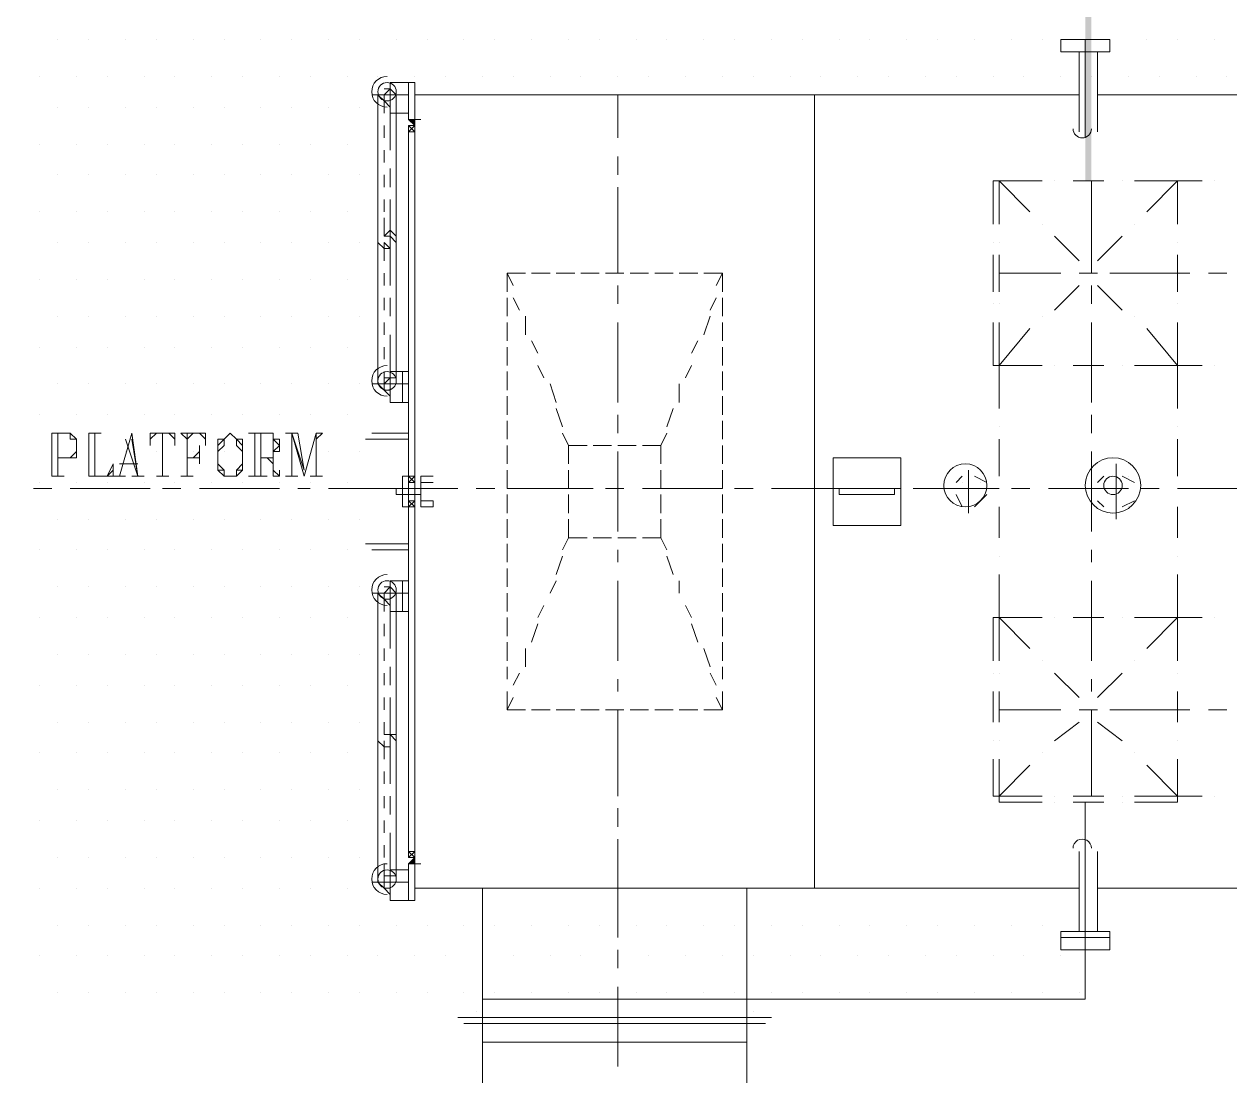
# Model space of a CAD drawing. Header units: metres. Extents: x -941 to 1333, y -28 to 1490.
# Drawn here: x 993.573 to 996.897, y 355.542 to 358.442 of the extents above; entities that cross this region are included whole.
import ezdxf

# ---------------------------------------------------------------- set-up
doc = ezdxf.new("R2010")
doc.units = ezdxf.units.M

msp = doc.modelspace()

# ---------------------------------------------------------------- linework, layer by layer
at = {"lineweight": 0}
for points in [[(993.66667, 358.39926), (993.66667, 358.39926)], [(993.75147, 358.39926), (993.75147, 358.39926)], [(993.85322, 358.39926), (993.85322, 358.39926)], [(993.93801, 358.39926), (993.93801, 358.39926)], [(994.03976, 358.39926), (994.03976, 358.39926)], [(994.12455, 358.39926), (994.12455, 358.39926)], [(994.2263, 358.39926), (994.2263, 358.39926)], [(994.31109, 358.39926), (994.31109, 358.39926)], [(994.41284, 358.39926), (994.41284, 358.39926)], [(994.49764, 358.39926), (994.49764, 358.39926)], [(994.59939, 358.39926), (994.59939, 358.39926)], [(994.68418, 358.39926), (994.68418, 358.39926)], [(994.78593, 358.39926), (994.78593, 358.39926)], [(994.87072, 358.39926), (994.87072, 358.39926)], [(994.97247, 358.39926), (994.97247, 358.39926)], [(995.07422, 358.39926), (995.07422, 358.39926)], [(995.15901, 358.39926), (995.15901, 358.39926)], [(995.26076, 358.39926), (995.26076, 358.39926)], [(995.34556, 358.39926), (995.34556, 358.39926)], [(995.44731, 358.39926), (995.44731, 358.39926)], [(995.5321, 358.39926), (995.5321, 358.39926)], [(995.63385, 358.39926), (995.63385, 358.39926)], [(995.71864, 358.39926), (995.71864, 358.39926)], [(995.82039, 358.39926), (995.82039, 358.39926)], [(995.90518, 358.39926), (995.90518, 358.39926)], [(996.00693, 358.39926), (996.00693, 358.39926)], [(996.09173, 358.39926), (996.09173, 358.39926)], [(996.19348, 358.39926), (996.19348, 358.39926)], [(996.29523, 358.39926), (996.29523, 358.39926)], [(996.38002, 358.39926), (996.38002, 358.39926)], [(996.43089, 358.39926), (996.56656, 358.39926)], [(996.48177, 358.39926), (996.48177, 358.39926)], [(996.49873, 358.12793), (996.49873, 358.39926)], [(996.56656, 358.39926), (996.56656, 358.39926)], [(996.66831, 358.39926), (996.66831, 358.39926)], [(996.7531, 358.39926), (996.7531, 358.39926)], [(996.85485, 358.39926), (996.85485, 358.39926)], [(996.48177, 358.14489), (996.48177, 358.36535)], [(996.53264, 358.14489), (996.53264, 358.36535)], [(993.6158, 358.29751), (993.6158, 358.29751)], [(993.71755, 358.29751), (993.71755, 358.29751)], [(993.80234, 358.29751), (993.80234, 358.29751)], [(993.90409, 358.29751), (993.90409, 358.29751)], [(993.98888, 358.29751), (993.98888, 358.29751)], [(994.09063, 358.29751), (994.09063, 358.29751)], [(994.17543, 358.29751), (994.17543, 358.29751)], [(994.27718, 358.29751), (994.27718, 358.29751)], [(994.36197, 358.29751), (994.36197, 358.29751)], [(994.46372, 358.29751), (994.46372, 358.29751)], [(994.54851, 358.29751), (994.54851, 358.29751)], [(994.58243, 358.09401), (994.58243, 358.28055)], [(994.58243, 358.28055), (994.6333, 358.28055)], [(994.65026, 358.1788), (994.6333, 358.1788), (994.6333, 358.28055), (994.65026, 358.28055), (994.65026, 358.16185), (994.65026, 358.24664), (995.75256, 358.24664), (995.75256, 356.059), (994.65026, 356.059), (994.65026, 358.24664)], [(994.65026, 358.29751), (994.65026, 358.29751)], [(994.73505, 358.29751), (994.73505, 358.29751)], [(994.8368, 358.29751), (994.8368, 358.29751)], [(994.9216, 358.29751), (994.9216, 358.29751)], [(995.02335, 358.29751), (995.02335, 358.29751)], [(995.10814, 358.29751), (995.10814, 358.29751)], [(995.20989, 358.29751), (995.20989, 358.29751)], [(995.29468, 358.29751), (995.29468, 358.29751)], [(995.39643, 358.29751), (995.39643, 358.29751)], [(995.49818, 358.29751), (995.49818, 358.29751)], [(995.58297, 358.29751), (995.58297, 358.29751)], [(995.68472, 358.29751), (995.68472, 358.29751)], [(995.76952, 358.29751), (995.76952, 358.29751)], [(995.87127, 358.29751), (995.87127, 358.29751)], [(995.95606, 358.29751), (995.95606, 358.29751)], [(996.05781, 358.29751), (996.05781, 358.29751)], [(996.1426, 358.29751), (996.1426, 358.29751)], [(996.24435, 358.29751), (996.24435, 358.29751)], [(996.32914, 358.29751), (996.32914, 358.29751)], [(996.43089, 358.29751), (996.43089, 358.29751)], [(996.51569, 358.29751), (996.51569, 358.29751)], [(996.61744, 358.29751), (996.61744, 358.29751)], [(996.70223, 358.29751), (996.70223, 358.29751)], [(996.80398, 358.29751), (996.80398, 358.29751)], [(996.88877, 358.29751), (996.88877, 358.29751)], [(994.53155, 358.24664), (994.6333, 358.24664)], [(994.54851, 357.44959), (994.54851, 358.24664)], [(994.54851, 358.24664), (994.56547, 358.22968), (994.58243, 358.21272), (994.58243, 358.22968)], [(994.54851, 358.24664), (994.54851, 358.24664)], [(994.59939, 358.24664), (994.58243, 358.24664), (994.58243, 358.2636), (994.56547, 358.24664), (994.58243, 358.2636), (994.58243, 358.24664), (994.59939, 358.24664), (994.58243, 358.2636), (994.56547, 358.2636)], [(994.56547, 358.24664), (994.56547, 358.24664)], [(994.56547, 358.24664), (994.56547, 358.24664)], [(994.59939, 357.44959), (994.59939, 358.24664)], [(995.20989, 358.12793), (995.20989, 358.24664)], [(996.48177, 358.24664), (995.75256, 358.24664), (995.75256, 356.059), (996.48177, 356.059)], [(996.53264, 358.24664), (999.41557, 358.24664), (999.41557, 356.059), (998.82203, 356.059)], [(993.66667, 358.21272), (993.66667, 358.21272)], [(993.75147, 358.21272), (993.75147, 358.21272)], [(993.85322, 358.21272), (993.85322, 358.21272)], [(993.93801, 358.21272), (993.93801, 358.21272)], [(994.03976, 358.21272), (994.03976, 358.21272)], [(994.12455, 358.21272), (994.12455, 358.21272)], [(994.2263, 358.21272), (994.2263, 358.21272)], [(994.31109, 358.21272), (994.31109, 358.21272)], [(994.41284, 358.21272), (994.41284, 358.21272)], [(994.49764, 358.21272), (994.49764, 358.21272)], [(994.56547, 358.19576), (994.56547, 358.22968)], [(994.59939, 358.19576), (994.59939, 358.22968)], [(994.58243, 358.19576), (994.6333, 358.19576)], [(994.6333, 358.1788), (994.65026, 358.16185)], [(994.66722, 358.1788), (994.65026, 358.1788)], [(994.56547, 358.12793), (994.56547, 358.16185)], [(994.59939, 358.12793), (994.59939, 358.16185)], [(994.65026, 357.19522), (994.6333, 357.17826), (994.6333, 358.16185), (994.65026, 358.14489)], [(994.6333, 357.17826), (994.6333, 358.16185)], [(994.65026, 358.16185), (994.6333, 358.14489)], [(993.6158, 358.11097), (993.6158, 358.11097)], [(993.71755, 358.11097), (993.71755, 358.11097)], [(993.80234, 358.11097), (993.80234, 358.11097)], [(993.90409, 358.11097), (993.90409, 358.11097)], [(993.98888, 358.11097), (993.98888, 358.11097)], [(994.09063, 358.11097), (994.09063, 358.11097)], [(994.17543, 358.11097), (994.17543, 358.11097)], [(994.27718, 358.11097), (994.27718, 358.11097)], [(994.36197, 358.11097), (994.36197, 358.11097)], [(994.46372, 358.11097), (994.46372, 358.11097)], [(994.56547, 358.06009), (994.56547, 358.09401)], [(994.59939, 358.06009), (994.59939, 358.09401)], [(995.20989, 358.02618), (995.20989, 358.07705)], [(993.66667, 358.02618), (993.66667, 358.02618)], [(993.75147, 358.02618), (993.75147, 358.02618)], [(993.85322, 358.02618), (993.85322, 358.02618)], [(993.93801, 358.02618), (993.93801, 358.02618)], [(994.03976, 358.02618), (994.03976, 358.02618)], [(994.12455, 358.02618), (994.12455, 358.02618)], [(994.2263, 358.02618), (994.2263, 358.02618)], [(994.31109, 358.02618), (994.31109, 358.02618)], [(994.41284, 358.02618), (994.41284, 358.02618)], [(994.49764, 358.02618), (994.49764, 358.02618)], [(994.56547, 357.99226), (994.56547, 358.02618)], [(994.58243, 357.99226), (994.58243, 358.04314)], [(994.59939, 357.99226), (994.59939, 358.02618)], [(995.20989, 357.75484), (995.20989, 357.99226)], [(996.24435, 357.89051), (996.24435, 358.00922), (996.26131, 358.00922), (996.38002, 358.00922), (996.26131, 358.00922), (996.26131, 357.89051), (996.26131, 358.00922)], [(996.3461, 357.92443), (996.26131, 358.00922), (996.38002, 358.00922)], [(996.41394, 358.00922), (996.41394, 358.00922)], [(996.41394, 358.00922), (996.41394, 358.00922)], [(996.41394, 358.00922), (996.41394, 358.00922)], [(996.46481, 358.00922), (996.5496, 358.00922), (996.46481, 358.00922)], [(996.46481, 358.00922), (996.5496, 358.00922)], [(996.51569, 358.00922), (996.51569, 357.75484)], [(996.60048, 358.00922), (996.60048, 358.00922)], [(996.60048, 358.00922), (996.60048, 358.00922)], [(996.60048, 358.00922), (996.60048, 358.00922)], [(996.82094, 358.00922), (996.7531, 358.00922), (996.7531, 357.89051), (996.7531, 358.00922), (996.63439, 358.00922), (996.7531, 358.00922), (996.63439, 358.00922)], [(996.66831, 357.92443), (996.7531, 358.00922)], [(996.85485, 358.00922), (996.85485, 358.00922)], [(994.56547, 357.92443), (994.56547, 357.95834)], [(994.58243, 357.72093), (994.58243, 357.95834)], [(994.59939, 357.92443), (994.59939, 357.95834)], [(993.6158, 357.92443), (993.6158, 357.92443)], [(993.71755, 357.92443), (993.71755, 357.92443)], [(993.80234, 357.92443), (993.80234, 357.92443)], [(993.90409, 357.92443), (993.90409, 357.92443)], [(993.98888, 357.92443), (993.98888, 357.92443)], [(994.09063, 357.92443), (994.09063, 357.92443)], [(994.17543, 357.92443), (994.17543, 357.92443)], [(994.27718, 357.92443), (994.27718, 357.92443)], [(994.36197, 357.92443), (994.36197, 357.92443)], [(994.46372, 357.92443), (994.46372, 357.92443)], [(994.56547, 357.85659), (994.56547, 357.90747)], [(994.59939, 357.85659), (994.59939, 357.90747)], [(996.38002, 357.89051), (996.38002, 357.89051)], [(996.63439, 357.89051), (996.63439, 357.89051)], [(996.48177, 357.78876), (996.41394, 357.85659)], [(996.53264, 357.78876), (996.60048, 357.85659)], [(993.66667, 357.83964), (993.66667, 357.83964)], [(993.75147, 357.83964), (993.75147, 357.83964)], [(993.85322, 357.83964), (993.85322, 357.83964)], [(993.93801, 357.83964), (993.93801, 357.83964)], [(994.03976, 357.83964), (994.03976, 357.83964)], [(994.12455, 357.83964), (994.12455, 357.83964)], [(994.2263, 357.83964), (994.2263, 357.83964)], [(994.31109, 357.83964), (994.31109, 357.83964)], [(994.41284, 357.83964), (994.41284, 357.83964)], [(994.49764, 357.83964), (994.49764, 357.83964)], [(994.56547, 357.78876), (994.56547, 357.83964), (994.58243, 357.82268), (994.56547, 357.82268), (994.54851, 357.83964)], [(994.54851, 357.83964), (994.54851, 357.83964)], [(994.56547, 357.83964), (994.56547, 357.83964)], [(994.59939, 357.78876), (994.59939, 357.83964)], [(996.24435, 357.83964), (996.24435, 357.83964)], [(996.26131, 357.83964), (996.26131, 357.83964)], [(996.26131, 357.83964), (996.26131, 357.83964)], [(996.7531, 357.83964), (996.7531, 357.83964)], [(996.7531, 357.83964), (996.7531, 357.83964)], [(996.24435, 357.80572), (996.24435, 357.70397)], [(996.26131, 357.80572), (996.26131, 357.70397), (996.26131, 357.80572)], [(996.7531, 357.70397), (996.7531, 357.80572), (996.7531, 357.70397)], [(994.56547, 357.72093), (994.56547, 357.75484)], [(994.59939, 357.72093), (994.59939, 357.75484)], [(994.90464, 357.70397), (994.90464, 357.75484), (994.95551, 357.75484)], [(994.9216, 357.72093), (994.90464, 357.75484)], [(994.97247, 357.75484), (995.02335, 357.75484)], [(995.04031, 357.75484), (995.09118, 357.75484)], [(995.10814, 357.75484), (995.15901, 357.75484)], [(995.17597, 357.75484), (995.22685, 357.75484)], [(995.24381, 357.75484), (995.29468, 357.75484)], [(995.31164, 357.75484), (995.36251, 357.75484)], [(995.37947, 357.75484), (995.43035, 357.75484)], [(995.44731, 357.75484), (995.49818, 357.75484), (995.49818, 357.70397)], [(995.48122, 357.72093), (995.49818, 357.75484)], [(996.43089, 357.75484), (996.26131, 357.75484)], [(996.53264, 357.75484), (996.48177, 357.75484)], [(996.51569, 357.75484), (996.51569, 357.75484)], [(996.51569, 357.75484), (996.51569, 357.75484)], [(996.78702, 357.75484), (996.56656, 357.75484)], [(996.88877, 357.75484), (996.8379, 357.75484)], [(993.6158, 357.73789), (993.6158, 357.73789)], [(993.71755, 357.73789), (993.71755, 357.73789)], [(993.80234, 357.73789), (993.80234, 357.73789)], [(993.90409, 357.73789), (993.90409, 357.73789)], [(993.98888, 357.73789), (993.98888, 357.73789)], [(994.09063, 357.73789), (994.09063, 357.73789)], [(994.17543, 357.73789), (994.17543, 357.73789)], [(994.27718, 357.73789), (994.27718, 357.73789)], [(994.36197, 357.73789), (994.36197, 357.73789)], [(994.46372, 357.73789), (994.46372, 357.73789)], [(995.20989, 357.67005), (995.20989, 357.72093)], [(996.41394, 357.65309), (996.48177, 357.72093)], [(996.51569, 357.72093), (996.51569, 357.67005)], [(996.60048, 357.65309), (996.53264, 357.72093)], [(994.56547, 357.65309), (994.56547, 357.68701)], [(994.58243, 357.63613), (994.58243, 357.68701)], [(994.59939, 357.65309), (994.59939, 357.68701)], [(994.90464, 357.63613), (994.90464, 357.68701)], [(994.93855, 357.65309), (994.9216, 357.68701)], [(995.46427, 357.65309), (995.48122, 357.68701)], [(995.49818, 357.68701), (995.49818, 357.63613)], [(996.24435, 357.67005), (996.24435, 357.67005)], [(996.26131, 357.67005), (996.26131, 357.67005)], [(996.26131, 357.67005), (996.26131, 357.67005)], [(996.7531, 357.67005), (996.7531, 357.67005)], [(996.7531, 357.67005), (996.7531, 357.67005)], [(993.66667, 357.63613), (993.66667, 357.63613)], [(993.75147, 357.63613), (993.75147, 357.63613)], [(993.85322, 357.63613), (993.85322, 357.63613)], [(993.93801, 357.63613), (993.93801, 357.63613)], [(994.03976, 357.63613), (994.03976, 357.63613)], [(994.12455, 357.63613), (994.12455, 357.63613)], [(994.2263, 357.63613), (994.2263, 357.63613)], [(994.31109, 357.63613), (994.31109, 357.63613)], [(994.41284, 357.63613), (994.41284, 357.63613)], [(994.49764, 357.63613), (994.49764, 357.63613)], [(994.56547, 357.58526), (994.56547, 357.61918)], [(994.59939, 357.58526), (994.59939, 357.61918)], [(994.90464, 357.5683), (994.90464, 357.61918)], [(994.95551, 357.58526), (994.95551, 357.63613)], [(995.20989, 357.39872), (995.20989, 357.61918)], [(995.44731, 357.58526), (995.46427, 357.63613)], [(995.49818, 357.61918), (995.49818, 357.5683)], [(996.24435, 357.61918), (996.24435, 357.50047), (996.26131, 357.50047), (996.26131, 357.61918), (996.26131, 357.50047), (996.38002, 357.50047), (996.26131, 357.50047), (996.26131, 357.38176)], [(996.38002, 357.63613), (996.38002, 357.63613)], [(996.51569, 357.61918), (996.51569, 357.39872)], [(996.63439, 357.63613), (996.63439, 357.63613)], [(996.7531, 357.38176), (996.7531, 357.50047), (996.63439, 357.50047), (996.7531, 357.50047), (996.7531, 357.61918), (996.7531, 357.50047), (996.82094, 357.50047)], [(994.58243, 357.39872), (994.58243, 357.58526)], [(996.26131, 357.50047), (996.3461, 357.60222)], [(996.7531, 357.50047), (996.66831, 357.60222)], [(993.6158, 357.55134), (993.6158, 357.55134)], [(993.71755, 357.55134), (993.71755, 357.55134)], [(993.80234, 357.55134), (993.80234, 357.55134)], [(993.90409, 357.55134), (993.90409, 357.55134)], [(993.98888, 357.55134), (993.98888, 357.55134)], [(994.09063, 357.55134), (994.09063, 357.55134)], [(994.17543, 357.55134), (994.17543, 357.55134)], [(994.27718, 357.55134), (994.27718, 357.55134)], [(994.36197, 357.55134), (994.36197, 357.55134)], [(994.46372, 357.55134), (994.46372, 357.55134)], [(994.56547, 357.51743), (994.56547, 357.55134)], [(994.59939, 357.51743), (994.59939, 357.55134)], [(994.90464, 357.50047), (994.90464, 357.55134)], [(994.98943, 357.53438), (994.97247, 357.5683)], [(995.41339, 357.53438), (995.43035, 357.5683)], [(995.49818, 357.55134), (995.49818, 357.50047)], [(994.56547, 357.48351), (994.56547, 357.44959), (994.58243, 357.46655), (994.58243, 357.44959), (994.59939, 357.44959), (994.59939, 357.48351)], [(994.58243, 357.48351), (994.61635, 357.48351)], [(994.90464, 357.43263), (994.90464, 357.48351)], [(995.00639, 357.46655), (994.98943, 357.50047)], [(995.39643, 357.46655), (995.41339, 357.50047)], [(995.49818, 357.48351), (995.49818, 357.43263)], [(996.41394, 357.50047), (996.41394, 357.50047)], [(996.41394, 357.50047), (996.41394, 357.50047)], [(996.46481, 357.50047), (996.5496, 357.50047), (996.46481, 357.50047)], [(996.60048, 357.50047), (996.60048, 357.50047)], [(996.60048, 357.50047), (996.60048, 357.50047)], [(996.85485, 357.50047), (996.85485, 357.50047)], [(993.66667, 357.44959), (993.66667, 357.44959)], [(993.75147, 357.44959), (993.75147, 357.44959)], [(993.85322, 357.44959), (993.85322, 357.44959)], [(993.93801, 357.44959), (993.93801, 357.44959)], [(994.03976, 357.44959), (994.03976, 357.44959)], [(994.12455, 357.44959), (994.12455, 357.44959)], [(994.2263, 357.44959), (994.2263, 357.44959)], [(994.31109, 357.44959), (994.31109, 357.44959)], [(994.41284, 357.44959), (994.41284, 357.44959)], [(994.49764, 357.44959), (994.49764, 357.44959)], [(994.6333, 357.44959), (994.53155, 357.44959)], [(994.54851, 357.44959), (994.56547, 357.43263), (994.58243, 357.41568), (994.58243, 357.43263)], [(994.54851, 357.44959), (994.54851, 357.44959)], [(994.56547, 357.44959), (994.56547, 357.44959)], [(994.56547, 357.44959), (994.56547, 357.44959)], [(995.04031, 357.39872), (995.02335, 357.44959)], [(995.37947, 357.39872), (995.37947, 357.44959)], [(994.90464, 357.3648), (994.90464, 357.41568)], [(995.49818, 357.41568), (995.49818, 357.3648)], [(994.58243, 357.39872), (994.61635, 357.39872)], [(995.05726, 357.33088), (995.04031, 357.38176)], [(995.34556, 357.33088), (995.36251, 357.38176)], [(993.6158, 357.3648), (993.6158, 357.3648)], [(993.71755, 357.3648), (993.71755, 357.3648)], [(993.80234, 357.3648), (993.80234, 357.3648)], [(993.90409, 357.3648), (993.90409, 357.3648)], [(993.98888, 357.3648), (993.98888, 357.3648)], [(994.09063, 357.3648), (994.09063, 357.3648)], [(994.17543, 357.3648), (994.17543, 357.3648)], [(994.27718, 357.3648), (994.27718, 357.3648)], [(994.36197, 357.3648), (994.36197, 357.3648)], [(994.46372, 357.3648), (994.46372, 357.3648)], [(994.90464, 357.29697), (994.90464, 357.34784)], [(995.20989, 357.31393), (995.20989, 357.3648)], [(995.49818, 357.34784), (995.49818, 357.29697)], [(996.51569, 357.3648), (996.51569, 357.31393)], [(993.66667, 357.24609), (993.70059, 357.24609), (993.71755, 357.24609), (993.71755, 357.26305), (993.71755, 357.28001), (993.71755, 357.29697), (993.70059, 357.31393), (993.64972, 357.31393), (993.64972, 357.19522), (993.68363, 357.19522)], [(993.66667, 357.31393), (993.66667, 357.29697)], [(993.70059, 357.31393), (993.70059, 357.29697), (993.71755, 357.29697), (993.71755, 357.26305), (993.70059, 357.24609)], [(993.78538, 357.31393), (993.75147, 357.31393), (993.75147, 357.19522), (993.8193, 357.19522), (993.8193, 357.22913), (993.80234, 357.19522), (993.8193, 357.21217)], [(993.76843, 357.31393), (993.76843, 357.29697)], [(993.85322, 357.29697), (993.88713, 357.19522), (993.87018, 357.31393), (993.83626, 357.19522), (993.8193, 357.19522), (993.85322, 357.19522)], [(993.98888, 357.31393), (993.98888, 357.28001), (993.98888, 357.31393), (993.92105, 357.31393), (993.92105, 357.28001), (993.92105, 357.31393), (993.92105, 357.29697), (993.93801, 357.31393), (993.92105, 357.29697)], [(993.93801, 357.19522), (993.95497, 357.19522), (993.95497, 357.31393), (993.95497, 357.19522), (993.95497, 357.29697)], [(993.97193, 357.31393), (993.98888, 357.29697)], [(994.03976, 357.19522), (994.00584, 357.19522), (994.0228, 357.19522), (994.03976, 357.19522), (994.0228, 357.19522), (994.0228, 357.31393), (994.0228, 357.19522), (994.0228, 357.29697), (994.0228, 357.31393)], [(994.0228, 357.29697), (994.03976, 357.31393), (994.0228, 357.29697), (994.00584, 357.31393), (994.07368, 357.31393), (994.07368, 357.28001), (994.07368, 357.31393), (994.07368, 357.29697)], [(994.05672, 357.31393), (994.07368, 357.29697), (994.07368, 357.31393)], [(994.19239, 357.31393), (994.26022, 357.31393), (994.26022, 357.29697), (994.27718, 357.29697), (994.27718, 357.28001), (994.27718, 357.26305), (994.26022, 357.26305), (994.26022, 357.24609), (994.2263, 357.24609)], [(994.20934, 357.31393), (994.20934, 357.29697)], [(994.2263, 357.31393), (994.2263, 357.29697), (994.2263, 357.31393), (994.2263, 357.19522)], [(994.26022, 357.31393), (994.26022, 357.29697), (994.26022, 357.26305), (994.26022, 357.24609)], [(994.29414, 357.19522), (994.32805, 357.19522), (994.31109, 357.19522), (994.31109, 357.31393), (994.34501, 357.19522), (994.37893, 357.31393), (994.37893, 357.19522), (994.37893, 357.29697), (994.39589, 357.31393), (994.37893, 357.29697)], [(994.31109, 357.29697), (994.31109, 357.31393), (994.34501, 357.21217), (994.32805, 357.31393), (994.29414, 357.31393)], [(994.39589, 357.31393), (994.37893, 357.31393), (994.37893, 357.19522), (994.39589, 357.19522), (994.37893, 357.19522), (994.36197, 357.19522), (994.39589, 357.19522)], [(994.53155, 357.31393), (994.6333, 357.31393)], [(994.53155, 357.31393), (994.53155, 357.31393)], [(995.07422, 357.28001), (995.05726, 357.31393)], [(995.3286, 357.28001), (995.34556, 357.31393)], [(996.26131, 357.33088), (996.26131, 357.33088)], [(996.7531, 357.33088), (996.7531, 357.33088)], [(993.71755, 357.29697), (993.71755, 357.28001), (993.71755, 357.26305)], [(993.87018, 357.29697), (993.88713, 357.19522), (993.87018, 357.19522), (993.90409, 357.19522), (993.88713, 357.19522)], [(994.12455, 357.29697), (994.10759, 357.28001), (994.10759, 357.26305), (994.10759, 357.22913), (994.10759, 357.21217), (994.12455, 357.21217)], [(994.15847, 357.21217), (994.17543, 357.21217), (994.17543, 357.22913), (994.17543, 357.26305), (994.17543, 357.28001), (994.15847, 357.29697)], [(994.26022, 357.29697), (994.27718, 357.28001), (994.26022, 357.26305)], [(994.51459, 357.29697), (994.6333, 357.29697)], [(994.53155, 357.29697), (994.6333, 357.29697)], [(996.26131, 357.29697), (996.26131, 357.19522)], [(996.7531, 357.19522), (996.7531, 357.29697)], [(993.66667, 357.26305), (993.66667, 357.26305)], [(993.75147, 357.26305), (993.75147, 357.26305)], [(993.85322, 357.26305), (993.85322, 357.26305)], [(993.93801, 357.26305), (993.93801, 357.26305)], [(994.0228, 357.24609), (994.05672, 357.24609), (994.05672, 357.26305), (994.03976, 357.24609), (994.05672, 357.24609)], [(994.03976, 357.26305), (994.03976, 357.26305)], [(994.12455, 357.26305), (994.12455, 357.26305)], [(994.2263, 357.26305), (994.2263, 357.26305)], [(994.31109, 357.26305), (994.31109, 357.26305)], [(994.41284, 357.26305), (994.41284, 357.26305)], [(994.49764, 357.26305), (994.49764, 357.26305)], [(994.90464, 357.22913), (994.90464, 357.28001)], [(995.07422, 357.22913), (995.07422, 357.28001), (995.1251, 357.28001)], [(995.14206, 357.28001), (995.19293, 357.28001)], [(995.20989, 357.28001), (995.26076, 357.28001)], [(995.20989, 357.04259), (995.20989, 357.26305)], [(995.27772, 357.28001), (995.3286, 357.28001), (995.3286, 357.22913)], [(995.49818, 357.28001), (995.49818, 357.22913)], [(996.51569, 357.26305), (996.51569, 357.04259)], [(993.83626, 357.22913), (993.88713, 357.22913)], [(996.58352, 357.22913), (996.58352, 357.07651)], [(993.64972, 357.19522), (993.64972, 357.19522)], [(993.64972, 357.19522), (993.64972, 357.19522)], [(993.66667, 357.19522), (993.66667, 357.19522)], [(993.66667, 357.19522), (993.66667, 357.19522)], [(993.75147, 357.19522), (993.75147, 357.19522)], [(993.75147, 357.19522), (993.75147, 357.19522)], [(993.76843, 357.19522), (993.76843, 357.19522)], [(993.76843, 357.19522), (993.76843, 357.19522)], [(993.78538, 357.19522), (993.8193, 357.19522), (993.80234, 357.19522)], [(993.88713, 357.19522), (993.88713, 357.19522)], [(993.95497, 357.19522), (993.95497, 357.19522)], [(994.0228, 357.19522), (994.0228, 357.19522)], [(994.19239, 357.19522), (994.24326, 357.19522)], [(994.20934, 357.19522), (994.20934, 357.19522)], [(994.20934, 357.19522), (994.20934, 357.19522)], [(994.2263, 357.19522), (994.2263, 357.19522)], [(994.2263, 357.19522), (994.2263, 357.19522)], [(994.26022, 357.21217), (994.26022, 357.19522), (994.27718, 357.19522)], [(994.37893, 357.19522), (994.37893, 357.19522)], [(994.65026, 357.17826), (994.6333, 357.19522)], [(994.70114, 357.17826), (994.66722, 357.17826), (994.66722, 357.12738), (994.70114, 357.12738), (994.70114, 357.11042), (994.66722, 357.11042), (994.66722, 357.19522), (994.70114, 357.19522)], [(994.70114, 357.19522), (994.70114, 357.19522)], [(994.90464, 357.1613), (994.90464, 357.21217)], [(995.07422, 357.1613), (995.07422, 357.21217)], [(995.3286, 357.21217), (995.3286, 357.1613)], [(995.49818, 357.21217), (995.49818, 357.1613)], [(996.15956, 357.19522), (996.1426, 357.17826)], [(996.17652, 357.21217), (996.17652, 357.09347)], [(996.22739, 357.17826), (996.19348, 357.19522)], [(996.5496, 357.19522), (996.53264, 357.17826)], [(996.5496, 357.19522), (996.5496, 357.19522)], [(996.63439, 357.17826), (996.60048, 357.19522)], [(996.61744, 357.19522), (996.61744, 357.19522)], [(993.64972, 357.1613), (993.59884, 357.1613)], [(993.6158, 357.17826), (993.6158, 357.17826)], [(993.92105, 357.1613), (993.70059, 357.1613)], [(993.71755, 357.17826), (993.71755, 357.17826)], [(993.80234, 357.17826), (993.80234, 357.17826)], [(993.90409, 357.17826), (993.90409, 357.17826)], [(994.00584, 357.1613), (993.95497, 357.1613)], [(993.98888, 357.17826), (993.98888, 357.17826)], [(994.27718, 357.1613), (994.05672, 357.1613)], [(994.09063, 357.17826), (994.09063, 357.17826)], [(994.17543, 357.17826), (994.17543, 357.17826)], [(994.27718, 357.17826), (994.27718, 357.17826)], [(994.36197, 357.1613), (994.32805, 357.1613)], [(994.36197, 357.17826), (994.36197, 357.17826)], [(994.41284, 357.1613), (994.59939, 357.1613), (994.68418, 357.1613)], [(994.46372, 357.17826), (994.46372, 357.17826)], [(994.59939, 357.1613), (994.61635, 357.1613), (994.59939, 357.1613)], [(994.66722, 357.1613), (994.59939, 357.1613)], [(994.61635, 357.14434), (994.59939, 357.14434), (994.59939, 357.1613), (994.61635, 357.1613)], [(994.59939, 357.1613), (994.59939, 357.1613)], [(994.61635, 357.1613), (994.66722, 357.1613)], [(994.61635, 357.14434), (994.66722, 357.14434), (994.66722, 357.1613), (994.66722, 357.14434), (994.66722, 357.1613), (994.61635, 357.1613)], [(994.61635, 357.1613), (994.61635, 357.1613)], [(994.61635, 357.1613), (994.61635, 357.1613)], [(994.61635, 357.1613), (994.61635, 357.1613)], [(994.61635, 357.1613), (994.61635, 357.1613)], [(994.76897, 357.1613), (994.65026, 357.1613)], [(994.66722, 357.17826), (994.66722, 357.17826)], [(994.87072, 357.1613), (994.81985, 357.1613)], [(995.14206, 357.1613), (994.90464, 357.1613)], [(995.22685, 357.1613), (995.17597, 357.1613)], [(995.49818, 357.1613), (995.27772, 357.1613)], [(995.58297, 357.1613), (995.5321, 357.1613)], [(995.63385, 357.1613), (995.75256, 357.1613), (995.88823, 357.1613)], [(995.9391, 357.1613), (995.98998, 357.1613)], [(996.02389, 357.1613), (996.26131, 357.1613)], [(996.15956, 357.17826), (996.15956, 357.17826)], [(996.17652, 357.1613), (996.17652, 357.1613)], [(996.17652, 357.1613), (996.17652, 357.1613)], [(996.21043, 357.17826), (996.21043, 357.17826)], [(996.26131, 357.1613), (996.26131, 357.1613)], [(996.29523, 357.1613), (996.3461, 357.1613)], [(996.39698, 357.1613), (996.61744, 357.1613)], [(996.58352, 357.1613), (996.58352, 357.1613)], [(996.65135, 357.1613), (996.70223, 357.1613)], [(996.7531, 357.1613), (996.97356, 357.1613)], [(996.7531, 357.1613), (996.7531, 357.1613)], [(994.59939, 357.14434), (994.61635, 357.14434), (994.59939, 357.14434)], [(994.66722, 357.14434), (994.59939, 357.14434)], [(994.61635, 357.14434), (994.61635, 357.14434)], [(994.65026, 357.11042), (994.6333, 357.12738), (994.6333, 356.1438), (994.6333, 357.12738)], [(994.65026, 357.12738), (994.6333, 357.11042)], [(994.66722, 357.12738), (994.66722, 357.12738)], [(994.70114, 357.12738), (994.70114, 357.12738)], [(994.90464, 357.09347), (994.90464, 357.14434)], [(995.07422, 357.09347), (995.07422, 357.14434)], [(995.3286, 357.14434), (995.3286, 357.09347)], [(995.49818, 357.14434), (995.49818, 357.09347)], [(996.1426, 357.14434), (996.15956, 357.11042)], [(996.15956, 357.12738), (996.15956, 357.12738)], [(996.19348, 357.11042), (996.22739, 357.14434)], [(996.21043, 357.12738), (996.21043, 357.12738)], [(996.53264, 357.12738), (996.5496, 357.11042)], [(996.60048, 357.11042), (996.63439, 357.12738)], [(996.26131, 357.11042), (996.26131, 357.02563)], [(996.5496, 357.11042), (996.5496, 357.11042)], [(996.61744, 357.11042), (996.61744, 357.11042)], [(996.7531, 357.02563), (996.7531, 357.11042)], [(993.66667, 357.07651), (993.66667, 357.07651)], [(993.75147, 357.07651), (993.75147, 357.07651)], [(993.85322, 357.07651), (993.85322, 357.07651)], [(993.93801, 357.07651), (993.93801, 357.07651)], [(994.03976, 357.07651), (994.03976, 357.07651)], [(994.12455, 357.07651), (994.12455, 357.07651)], [(994.2263, 357.07651), (994.2263, 357.07651)], [(994.31109, 357.07651), (994.31109, 357.07651)], [(994.41284, 357.07651), (994.41284, 357.07651)], [(994.49764, 357.07651), (994.49764, 357.07651)], [(994.90464, 357.02563), (994.90464, 357.07651)], [(995.07422, 357.07651), (995.07422, 357.02563), (995.05726, 356.99172)], [(995.3286, 357.07651), (995.3286, 357.02563), (995.27772, 357.02563)], [(995.49818, 357.07651), (995.49818, 357.02563)], [(995.1251, 357.02563), (995.07422, 357.02563)], [(995.19293, 357.02563), (995.14206, 357.02563)], [(995.26076, 357.02563), (995.20989, 357.02563)], [(995.3286, 357.02563), (995.34556, 356.99172)], [(993.6158, 356.99172), (993.6158, 356.99172)], [(993.71755, 356.99172), (993.71755, 356.99172)], [(993.80234, 356.99172), (993.80234, 356.99172)], [(993.90409, 356.99172), (993.90409, 356.99172)], [(993.98888, 356.99172), (993.98888, 356.99172)], [(994.09063, 356.99172), (994.09063, 356.99172)], [(994.17543, 356.99172), (994.17543, 356.99172)], [(994.27718, 356.99172), (994.27718, 356.99172)], [(994.36197, 356.99172), (994.36197, 356.99172)], [(994.46372, 356.99172), (994.46372, 356.99172)], [(994.51459, 357.00867), (994.6333, 357.00867)], [(994.53155, 357.00867), (994.6333, 357.00867)], [(994.53155, 357.00867), (994.53155, 357.00867)], [(994.53155, 356.99172), (994.6333, 356.99172)], [(994.90464, 356.9578), (994.90464, 357.00867)], [(995.20989, 356.9578), (995.20989, 356.99172)], [(995.49818, 357.00867), (995.49818, 356.9578)], [(996.51569, 356.99172), (996.51569, 356.9578)], [(995.05726, 356.97476), (995.04031, 356.92388)], [(995.34556, 356.97476), (995.36251, 356.92388)], [(996.26131, 356.97476), (996.26131, 356.97476)], [(996.7531, 356.97476), (996.7531, 356.97476)], [(994.90464, 356.88997), (994.90464, 356.94084)], [(995.49818, 356.94084), (995.49818, 356.88997)], [(996.26131, 356.92388), (996.26131, 356.80517), (996.38002, 356.80517), (996.26131, 356.80517), (996.26131, 356.68646), (996.26131, 356.80517), (996.24435, 356.80517), (996.24435, 356.68646)], [(996.66831, 356.72038), (996.7531, 356.80517), (996.7531, 356.92388)], [(993.66667, 356.88997), (993.66667, 356.88997)], [(993.75147, 356.88997), (993.75147, 356.88997)], [(993.85322, 356.88997), (993.85322, 356.88997)], [(993.93801, 356.88997), (993.93801, 356.88997)], [(994.03976, 356.88997), (994.03976, 356.88997)], [(994.12455, 356.88997), (994.12455, 356.88997)], [(994.2263, 356.88997), (994.2263, 356.88997)], [(994.31109, 356.88997), (994.31109, 356.88997)], [(994.41284, 356.88997), (994.41284, 356.88997)], [(994.49764, 356.88997), (994.49764, 356.88997)], [(994.59939, 356.87301), (994.58243, 356.87301), (994.58243, 356.88997), (994.56547, 356.87301), (994.58243, 356.88997), (994.58243, 356.87301), (994.59939, 356.87301), (994.58243, 356.88997), (994.56547, 356.88997)], [(994.58243, 356.90692), (994.58243, 356.72038)], [(994.58243, 356.90692), (994.61635, 356.90692)], [(994.6333, 356.88997), (994.6333, 356.83909)], [(995.04031, 356.90692), (995.02335, 356.87301)], [(995.20989, 356.68646), (995.20989, 356.90692)], [(995.37947, 356.90692), (995.37947, 356.87301)], [(996.51569, 356.90692), (996.51569, 356.68646)], [(994.6333, 356.87301), (994.53155, 356.87301)], [(994.54851, 356.87301), (994.54851, 356.07596)], [(994.54851, 356.87301), (994.56547, 356.85605), (994.58243, 356.83909), (994.58243, 356.85605), (994.58243, 356.83909), (994.56547, 356.85605), (994.56547, 356.87301), (994.56547, 356.85605), (994.58243, 356.85605)], [(994.54851, 356.87301), (994.54851, 356.87301)], [(994.56547, 356.87301), (994.56547, 356.87301)], [(994.56547, 356.87301), (994.56547, 356.87301)], [(994.56547, 356.85605), (994.56547, 356.82213)], [(994.59939, 356.87301), (994.59939, 356.07596)], [(994.59939, 356.85605), (994.59939, 356.82213)], [(994.90464, 356.82213), (994.90464, 356.87301)], [(995.49818, 356.87301), (995.49818, 356.82213)], [(994.58243, 356.82213), (994.61635, 356.82213)], [(995.00639, 356.83909), (994.98943, 356.80517)], [(995.39643, 356.83909), (995.41339, 356.80517)], [(993.6158, 356.80517), (993.6158, 356.80517)], [(993.71755, 356.80517), (993.71755, 356.80517)], [(993.80234, 356.80517), (993.80234, 356.80517)], [(993.90409, 356.80517), (993.90409, 356.80517)], [(993.98888, 356.80517), (993.98888, 356.80517)], [(994.09063, 356.80517), (994.09063, 356.80517)], [(994.17543, 356.80517), (994.17543, 356.80517)], [(994.27718, 356.80517), (994.27718, 356.80517)], [(994.36197, 356.80517), (994.36197, 356.80517)], [(994.46372, 356.80517), (994.46372, 356.80517)], [(994.56547, 356.78821), (994.56547, 356.7543)], [(994.59939, 356.78821), (994.59939, 356.7543)], [(994.90464, 356.7543), (994.90464, 356.80517)], [(994.98943, 356.78821), (994.97247, 356.73734)], [(995.41339, 356.78821), (995.43035, 356.73734)], [(995.49818, 356.80517), (995.49818, 356.7543)], [(996.3461, 356.72038), (996.26131, 356.80517)], [(996.41394, 356.80517), (996.41394, 356.80517)], [(996.41394, 356.80517), (996.41394, 356.80517)], [(996.5496, 356.80517), (996.46481, 356.80517), (996.5496, 356.80517)], [(996.60048, 356.80517), (996.60048, 356.80517)], [(996.60048, 356.80517), (996.60048, 356.80517)], [(996.82094, 356.80517), (996.7531, 356.80517), (996.7531, 356.68646), (996.7531, 356.80517), (996.63439, 356.80517), (996.7531, 356.80517)], [(996.85485, 356.80517), (996.85485, 356.80517)], [(994.56547, 356.72038), (994.56547, 356.68646)], [(994.59939, 356.72038), (994.59939, 356.68646)], [(994.90464, 356.68646), (994.90464, 356.73734)], [(994.95551, 356.72038), (994.95551, 356.66951)], [(995.44731, 356.72038), (995.46427, 356.66951)], [(995.49818, 356.73734), (995.49818, 356.68646)], [(993.66667, 356.70342), (993.66667, 356.70342)], [(993.75147, 356.70342), (993.75147, 356.70342)], [(993.85322, 356.70342), (993.85322, 356.70342)], [(993.93801, 356.70342), (993.93801, 356.70342)], [(994.03976, 356.70342), (994.03976, 356.70342)], [(994.12455, 356.70342), (994.12455, 356.70342)], [(994.2263, 356.70342), (994.2263, 356.70342)], [(994.31109, 356.70342), (994.31109, 356.70342)], [(994.41284, 356.70342), (994.41284, 356.70342)], [(994.49764, 356.70342), (994.49764, 356.70342)], [(996.38002, 356.68646), (996.38002, 356.68646)], [(996.63439, 356.68646), (996.63439, 356.68646)], [(994.56547, 356.65255), (994.56547, 356.61863)], [(994.58243, 356.66951), (994.58243, 356.61863)], [(994.59939, 356.65255), (994.59939, 356.61863)], [(994.90464, 356.63559), (994.90464, 356.66951)], [(994.93855, 356.65255), (994.9216, 356.61863)], [(995.46427, 356.65255), (995.48122, 356.61863)], [(995.49818, 356.66951), (995.49818, 356.63559)], [(996.24435, 356.65255), (996.24435, 356.65255)], [(996.26131, 356.65255), (996.26131, 356.65255)], [(996.26131, 356.65255), (996.26131, 356.65255)], [(996.48177, 356.58471), (996.41394, 356.65255)], [(996.53264, 356.58471), (996.60048, 356.65255)], [(996.7531, 356.65255), (996.7531, 356.65255)], [(996.7531, 356.65255), (996.7531, 356.65255)], [(993.6158, 356.61863), (993.6158, 356.61863)], [(993.71755, 356.61863), (993.71755, 356.61863)], [(993.80234, 356.61863), (993.80234, 356.61863)], [(993.90409, 356.61863), (993.90409, 356.61863)], [(993.98888, 356.61863), (993.98888, 356.61863)], [(994.09063, 356.61863), (994.09063, 356.61863)], [(994.17543, 356.61863), (994.17543, 356.61863)], [(994.27718, 356.61863), (994.27718, 356.61863)], [(994.36197, 356.61863), (994.36197, 356.61863)], [(994.46372, 356.61863), (994.46372, 356.61863)], [(995.20989, 356.60167), (995.20989, 356.63559)], [(996.51569, 356.63559), (996.51569, 356.60167)], [(994.56547, 356.58471), (994.56547, 356.5508)], [(994.58243, 356.58471), (994.58243, 356.3473)], [(994.59939, 356.58471), (994.59939, 356.5508)], [(994.95551, 356.5508), (994.90464, 356.5508), (994.90464, 356.60167)], [(994.9216, 356.58471), (994.90464, 356.5508)], [(995.49818, 356.60167), (995.49818, 356.5508), (995.44731, 356.5508)], [(995.48122, 356.58471), (995.49818, 356.5508)], [(996.24435, 356.51688), (996.24435, 356.60167)], [(996.26131, 356.51688), (996.26131, 356.60167), (996.26131, 356.51688)], [(996.7531, 356.60167), (996.7531, 356.51688), (996.7531, 356.60167)], [(995.02335, 356.5508), (994.97247, 356.5508)], [(995.09118, 356.5508), (995.04031, 356.5508)], [(995.15901, 356.5508), (995.10814, 356.5508)], [(995.22685, 356.5508), (995.17597, 356.5508)], [(995.20989, 356.31338), (995.20989, 356.5508)], [(995.29468, 356.5508), (995.24381, 356.5508)], [(995.36251, 356.5508), (995.31164, 356.5508)], [(995.43035, 356.5508), (995.37947, 356.5508)], [(996.26131, 356.5508), (996.43089, 356.5508)], [(996.48177, 356.5508), (996.53264, 356.5508)], [(996.51569, 356.5508), (996.51569, 356.5508)], [(996.51569, 356.5508), (996.51569, 356.5508)], [(996.51569, 356.5508), (996.51569, 356.31338)], [(996.56656, 356.5508), (996.78702, 356.5508)], [(996.8379, 356.5508), (996.88877, 356.5508)], [(993.66667, 356.51688), (993.66667, 356.51688)], [(993.75147, 356.51688), (993.75147, 356.51688)], [(993.85322, 356.51688), (993.85322, 356.51688)], [(993.93801, 356.51688), (993.93801, 356.51688)], [(994.03976, 356.51688), (994.03976, 356.51688)], [(994.12455, 356.51688), (994.12455, 356.51688)], [(994.2263, 356.51688), (994.2263, 356.51688)], [(994.31109, 356.51688), (994.31109, 356.51688)], [(994.41284, 356.51688), (994.41284, 356.51688)], [(994.49764, 356.51688), (994.49764, 356.51688)], [(994.56547, 356.51688), (994.56547, 356.48296)], [(994.59939, 356.51688), (994.59939, 356.48296)], [(996.41394, 356.46601), (996.48177, 356.51688)], [(996.60048, 356.46601), (996.53264, 356.51688)], [(994.54851, 356.46601), (994.56547, 356.44905), (994.58243, 356.44905), (994.56547, 356.44905), (994.56547, 356.46601)], [(994.54851, 356.46601), (994.54851, 356.46601)], [(994.56547, 356.46601), (994.56547, 356.46601)], [(996.24435, 356.46601), (996.24435, 356.46601)], [(996.26131, 356.46601), (996.26131, 356.46601)], [(996.26131, 356.46601), (996.26131, 356.46601)], [(996.7531, 356.46601), (996.7531, 356.46601)], [(996.7531, 356.46601), (996.7531, 356.46601)], [(993.6158, 356.43209), (993.6158, 356.43209)], [(993.71755, 356.43209), (993.71755, 356.43209)], [(993.80234, 356.43209), (993.80234, 356.43209)], [(993.90409, 356.43209), (993.90409, 356.43209)], [(993.98888, 356.43209), (993.98888, 356.43209)], [(994.09063, 356.43209), (994.09063, 356.43209)], [(994.17543, 356.43209), (994.17543, 356.43209)], [(994.27718, 356.43209), (994.27718, 356.43209)], [(994.36197, 356.43209), (994.36197, 356.43209)], [(994.46372, 356.43209), (994.46372, 356.43209)], [(994.56547, 356.44905), (994.56547, 356.41513)], [(994.59939, 356.44905), (994.59939, 356.41513)], [(996.38002, 356.43209), (996.38002, 356.43209)], [(996.63439, 356.43209), (996.63439, 356.43209)], [(996.24435, 356.41513), (996.24435, 356.31338), (996.26131, 356.31338), (996.26131, 356.29642), (996.38002, 356.29642)], [(996.26131, 356.31338), (996.26131, 356.41513), (996.26131, 356.31338), (996.38002, 356.31338), (996.26131, 356.31338), (996.3461, 356.39817)], [(996.63439, 356.29642), (996.7531, 356.29642), (996.7531, 356.31338), (996.63439, 356.31338), (996.7531, 356.31338), (996.7531, 356.41513), (996.7531, 356.31338), (996.66831, 356.39817)], [(994.56547, 356.38121), (994.56547, 356.3473)], [(994.59939, 356.38121), (994.59939, 356.3473)], [(993.66667, 356.33034), (993.66667, 356.33034)], [(993.75147, 356.33034), (993.75147, 356.33034)], [(993.85322, 356.33034), (993.85322, 356.33034)], [(993.93801, 356.33034), (993.93801, 356.33034)], [(994.03976, 356.33034), (994.03976, 356.33034)], [(994.12455, 356.33034), (994.12455, 356.33034)], [(994.2263, 356.33034), (994.2263, 356.33034)], [(994.31109, 356.33034), (994.31109, 356.33034)], [(994.41284, 356.33034), (994.41284, 356.33034)], [(994.49764, 356.33034), (994.49764, 356.33034)], [(994.56547, 356.31338), (994.56547, 356.27946)], [(994.58243, 356.31338), (994.58243, 356.2625)], [(994.59939, 356.31338), (994.59939, 356.27946)], [(995.56602, 355.75375), (996.49873, 355.75375), (996.49873, 356.29642)], [(996.41394, 356.31338), (996.41394, 356.31338)], [(996.41394, 356.31338), (996.41394, 356.31338)], [(996.41394, 356.29642), (996.41394, 356.29642)], [(996.46481, 356.31338), (996.5496, 356.31338), (996.46481, 356.31338)], [(996.46481, 356.29642), (996.5496, 356.29642)], [(996.60048, 356.31338), (996.60048, 356.31338)], [(996.60048, 356.31338), (996.60048, 356.31338)], [(996.60048, 356.29642), (996.60048, 356.29642)], [(996.82094, 356.31338), (996.7531, 356.31338)], [(996.85485, 356.31338), (996.85485, 356.31338)], [(995.20989, 356.22859), (995.20989, 356.27946)], [(993.6158, 356.24555), (993.6158, 356.24555)], [(993.71755, 356.24555), (993.71755, 356.24555)], [(993.80234, 356.24555), (993.80234, 356.24555)], [(993.90409, 356.24555), (993.90409, 356.24555)], [(993.98888, 356.24555), (993.98888, 356.24555)], [(994.09063, 356.24555), (994.09063, 356.24555)], [(994.17543, 356.24555), (994.17543, 356.24555)], [(994.27718, 356.24555), (994.27718, 356.24555)], [(994.36197, 356.24555), (994.36197, 356.24555)], [(994.46372, 356.24555), (994.46372, 356.24555)], [(994.56547, 356.24555), (994.56547, 356.21163)], [(994.59939, 356.24555), (994.59939, 356.21163)], [(994.58243, 356.21163), (994.58243, 356.02509)], [(995.20989, 355.92334), (995.20989, 356.059), (995.20989, 356.19467)], [(996.49873, 356.19467), (996.49873, 355.88942)], [(994.56547, 356.17771), (994.56547, 356.1438)], [(994.59939, 356.17771), (994.59939, 356.1438)], [(994.65026, 356.16075), (994.6333, 356.1438)], [(994.65026, 356.1438), (994.6333, 356.16075)], [(996.48177, 356.16075), (996.48177, 355.94029)], [(996.53264, 356.16075), (996.53264, 355.94029)], [(993.66667, 356.1438), (993.66667, 356.1438)], [(993.75147, 356.1438), (993.75147, 356.1438)], [(993.85322, 356.1438), (993.85322, 356.1438)], [(993.93801, 356.1438), (993.93801, 356.1438)], [(994.03976, 356.1438), (994.03976, 356.1438)], [(994.12455, 356.1438), (994.12455, 356.1438)], [(994.2263, 356.1438), (994.2263, 356.1438)], [(994.31109, 356.1438), (994.31109, 356.1438)], [(994.41284, 356.1438), (994.41284, 356.1438)], [(994.49764, 356.1438), (994.49764, 356.1438)], [(994.59939, 356.12684), (994.59939, 356.07596), (994.58243, 356.07596), (994.58243, 356.09292), (994.56547, 356.09292), (994.58243, 356.09292), (994.58243, 356.07596), (994.59939, 356.07596), (994.59939, 356.09292), (994.58243, 356.09292), (994.56547, 356.09292)], [(994.56547, 356.12684), (994.56547, 356.07596)], [(994.65026, 356.059), (994.65026, 356.1438), (994.65026, 356.02509), (994.6333, 356.02509), (994.6333, 356.12684), (994.65026, 356.12684)], [(994.6333, 356.12684), (994.65026, 356.1438)], [(994.66722, 356.12684), (994.65026, 356.12684)], [(994.58243, 356.10988), (994.6333, 356.10988)], [(993.6158, 356.059), (993.6158, 356.059)], [(993.71755, 356.059), (993.71755, 356.059)], [(993.80234, 356.059), (993.80234, 356.059)], [(993.90409, 356.059), (993.90409, 356.059)], [(993.98888, 356.059), (993.98888, 356.059)], [(994.09063, 356.059), (994.09063, 356.059)], [(994.17543, 356.059), (994.17543, 356.059)], [(994.27718, 356.059), (994.27718, 356.059)], [(994.36197, 356.059), (994.36197, 356.059)], [(994.46372, 356.059), (994.46372, 356.059)], [(994.53155, 356.07596), (994.6333, 356.07596)], [(994.54851, 356.07596), (994.56547, 356.059), (994.58243, 356.04205), (994.58243, 356.059)], [(994.54851, 356.07596), (994.54851, 356.07596)], [(994.56547, 356.07596), (994.56547, 356.07596)], [(994.56547, 356.07596), (994.56547, 356.07596)], [(994.8368, 356.059), (994.8368, 354.15966), (995.56602, 354.15966), (995.56602, 356.059)], [(998.29632, 356.059), (996.53264, 356.059)], [(994.58243, 356.02509), (994.6333, 356.02509)], [(993.66667, 355.95725), (993.66667, 355.95725)], [(993.75147, 355.95725), (993.75147, 355.95725)], [(993.85322, 355.95725), (993.85322, 355.95725)], [(993.93801, 355.95725), (993.93801, 355.95725)], [(994.03976, 355.95725), (994.03976, 355.95725)], [(994.12455, 355.95725), (994.12455, 355.95725)], [(994.2263, 355.95725), (994.2263, 355.95725)], [(994.31109, 355.95725), (994.31109, 355.95725)], [(994.41284, 355.95725), (994.41284, 355.95725)], [(994.49764, 355.95725), (994.49764, 355.95725)], [(994.59939, 355.95725), (994.59939, 355.95725)], [(994.68418, 355.95725), (994.68418, 355.95725)], [(994.78593, 355.95725), (994.78593, 355.95725)], [(994.87072, 355.95725), (994.87072, 355.95725)], [(994.97247, 355.95725), (994.97247, 355.95725)], [(995.07422, 355.95725), (995.07422, 355.95725)], [(995.15901, 355.95725), (995.15901, 355.95725)], [(995.26076, 355.95725), (995.26076, 355.95725)], [(995.34556, 355.95725), (995.34556, 355.95725)], [(995.44731, 355.95725), (995.44731, 355.95725)], [(995.5321, 355.95725), (995.5321, 355.95725)], [(995.63385, 355.95725), (995.63385, 355.95725)], [(995.71864, 355.95725), (995.71864, 355.95725)], [(995.82039, 355.95725), (995.82039, 355.95725)], [(995.90518, 355.95725), (995.90518, 355.95725)], [(996.00693, 355.95725), (996.00693, 355.95725)], [(996.09173, 355.95725), (996.09173, 355.95725)], [(996.19348, 355.95725), (996.19348, 355.95725)], [(996.29523, 355.95725), (996.29523, 355.95725)], [(996.38002, 355.95725), (996.38002, 355.95725)], [(996.48177, 355.95725), (996.48177, 355.95725)], [(995.20989, 355.88942), (995.20989, 355.83854)], [(993.6158, 355.87246), (993.6158, 355.87246)], [(993.71755, 355.87246), (993.71755, 355.87246)], [(993.80234, 355.87246), (993.80234, 355.87246)], [(993.90409, 355.87246), (993.90409, 355.87246)], [(993.98888, 355.87246), (993.98888, 355.87246)], [(994.09063, 355.87246), (994.09063, 355.87246)], [(994.17543, 355.87246), (994.17543, 355.87246)], [(994.27718, 355.87246), (994.27718, 355.87246)], [(994.36197, 355.87246), (994.36197, 355.87246)], [(994.46372, 355.87246), (994.46372, 355.87246)], [(994.54851, 355.87246), (994.54851, 355.87246)], [(994.65026, 355.87246), (994.65026, 355.87246)], [(994.73505, 355.87246), (994.73505, 355.87246)], [(994.8368, 355.87246), (994.8368, 355.87246)], [(994.9216, 355.87246), (994.9216, 355.87246)], [(995.02335, 355.87246), (995.02335, 355.87246)], [(995.10814, 355.87246), (995.10814, 355.87246)], [(995.20989, 355.87246), (995.20989, 355.87246)], [(995.29468, 355.87246), (995.29468, 355.87246)], [(995.39643, 355.87246), (995.39643, 355.87246)], [(995.49818, 355.87246), (995.49818, 355.87246)], [(995.58297, 355.87246), (995.58297, 355.87246)], [(995.68472, 355.87246), (995.68472, 355.87246)], [(995.76952, 355.87246), (995.76952, 355.87246)], [(995.87127, 355.87246), (995.87127, 355.87246)], [(995.95606, 355.87246), (995.95606, 355.87246)], [(996.05781, 355.87246), (996.05781, 355.87246)], [(996.1426, 355.87246), (996.1426, 355.87246)], [(996.24435, 355.87246), (996.24435, 355.87246)], [(996.32914, 355.87246), (996.32914, 355.87246)], [(996.43089, 355.87246), (996.43089, 355.87246)], [(995.20989, 355.78767), (995.20989, 355.56721)], [(993.66667, 355.77071), (993.66667, 355.77071)], [(993.75147, 355.77071), (993.75147, 355.77071)], [(993.85322, 355.77071), (993.85322, 355.77071)], [(993.93801, 355.77071), (993.93801, 355.77071)], [(994.03976, 355.77071), (994.03976, 355.77071)], [(994.12455, 355.77071), (994.12455, 355.77071)], [(994.2263, 355.77071), (994.2263, 355.77071)], [(994.31109, 355.77071), (994.31109, 355.77071)], [(994.41284, 355.77071), (994.41284, 355.77071)], [(994.49764, 355.77071), (994.49764, 355.77071)], [(994.59939, 355.77071), (994.59939, 355.77071)], [(994.68418, 355.77071), (994.68418, 355.77071)], [(995.65081, 355.75375), (994.8368, 355.75375), (994.8368, 355.70288), (994.76897, 355.70288)], [(994.78593, 355.77071), (994.78593, 355.77071)], [(994.8368, 355.75375), (994.8368, 355.75375)], [(994.8368, 355.75375), (994.8368, 355.71984)], [(994.87072, 355.77071), (994.87072, 355.77071)], [(994.97247, 355.77071), (994.97247, 355.77071)], [(995.07422, 355.77071), (995.07422, 355.77071)], [(995.15901, 355.77071), (995.15901, 355.77071)], [(995.26076, 355.77071), (995.26076, 355.77071)], [(995.34556, 355.77071), (995.34556, 355.77071)], [(995.44731, 355.77071), (995.44731, 355.77071)], [(995.5321, 355.77071), (995.5321, 355.77071)], [(995.63385, 355.70288), (995.56602, 355.70288), (995.56602, 355.75375), (995.56602, 355.71984)], [(995.56602, 355.75375), (995.56602, 355.75375)], [(995.63385, 355.77071), (995.63385, 355.77071)], [(995.71864, 355.77071), (995.71864, 355.77071)], [(995.82039, 355.77071), (995.82039, 355.77071)], [(995.90518, 355.77071), (995.90518, 355.77071)], [(996.00693, 355.77071), (996.00693, 355.77071)], [(996.09173, 355.77071), (996.09173, 355.77071)], [(996.19348, 355.77071), (996.19348, 355.77071)], [(996.29523, 355.77071), (996.29523, 355.77071)], [(996.38002, 355.77071), (996.38002, 355.77071)], [(996.48177, 355.77071), (996.48177, 355.77071)], [(994.81985, 355.71984), (994.81985, 355.71984)], [(995.58297, 355.71984), (995.58297, 355.71984)], [(994.78593, 355.70288), (994.81985, 355.70288), (995.56602, 355.70288), (994.8368, 355.70288)], [(994.78593, 355.70288), (994.78593, 355.70288)], [(994.78593, 355.70288), (994.78593, 355.70288)], [(994.78593, 355.68592), (994.81985, 355.68592), (995.58297, 355.68592), (995.61689, 355.68592)], [(994.80289, 355.70288), (995.59993, 355.70288)], [(994.81985, 355.70288), (994.81985, 355.70288)], [(994.81985, 355.68592), (994.81985, 355.68592)], [(994.8368, 355.63504), (994.8368, 355.68592)], [(995.56602, 355.63504), (995.56602, 355.68592)], [(995.58297, 355.70288), (995.61689, 355.70288)], [(995.58297, 355.70288), (995.58297, 355.70288)], [(995.58297, 355.68592), (995.58297, 355.68592)], [(995.63385, 355.70288), (995.63385, 355.70288)], [(995.63385, 355.70288), (995.63385, 355.70288)], [(994.8368, 355.63504), (994.8368, 355.63504)], [(995.56602, 355.63504), (995.56602, 355.63504)]]:
    msp.add_lwpolyline(points, dxfattribs=at)
for points in [[(996.43089, 358.39926), (996.43089, 358.36535), (996.56656, 358.36535), (996.56656, 358.39926)], [(994.58243, 358.22968), (994.58243, 358.21272), (994.56547, 358.22968), (994.56547, 358.24664), (994.56547, 358.22968), (994.58243, 358.21272)], [(994.6333, 358.14489), (994.6333, 358.16185), (994.65026, 358.16185), (994.65026, 358.14489)], [(994.56547, 357.85659), (994.58243, 357.87355), (994.59939, 357.85659), (994.59939, 357.83964), (994.58243, 357.85659)], [(994.6333, 357.48351), (994.61635, 357.48351), (994.61635, 357.39872), (994.6333, 357.39872)], [(994.56547, 357.46655), (994.58243, 357.46655), (994.59939, 357.46655), (994.59939, 357.44959), (994.58243, 357.44959), (994.58243, 357.46655)], [(994.58243, 357.43263), (994.56547, 357.43263), (994.56547, 357.44959), (994.56547, 357.43263)], [(993.64972, 357.29697), (993.64972, 357.31393)], [(993.66667, 357.29697), (993.66667, 357.19522), (993.66667, 357.31393)], [(993.75147, 357.29697), (993.75147, 357.31393)], [(993.76843, 357.29697), (993.76843, 357.19522), (993.76843, 357.31393)], [(993.98888, 357.29697), (993.97193, 357.31393)], [(994.14151, 357.31393), (994.12455, 357.29697), (994.10759, 357.29697), (994.10759, 357.28001), (994.10759, 357.26305), (994.10759, 357.24609), (994.10759, 357.21217), (994.12455, 357.19522), (994.14151, 357.19522), (994.15847, 357.19522), (994.17543, 357.21217), (994.17543, 357.24609), (994.17543, 357.26305), (994.17543, 357.28001), (994.17543, 357.29697), (994.15847, 357.29697)], [(994.14151, 357.31393), (994.12455, 357.29697), (994.12455, 357.28001), (994.10759, 357.26305), (994.10759, 357.22913), (994.12455, 357.21217), (994.12455, 357.19522), (994.14151, 357.19522), (994.15847, 357.19522), (994.15847, 357.21217), (994.17543, 357.22913), (994.17543, 357.26305), (994.15847, 357.28001), (994.15847, 357.29697)], [(994.20934, 357.29697), (994.20934, 357.31393), (994.20934, 357.19522)], [(994.05672, 357.22913), (994.05672, 357.24609), (994.05672, 357.28001)], [(994.27718, 357.21217), (994.27718, 357.19522), (994.26022, 357.21217), (994.26022, 357.24609), (994.24326, 357.24609), (994.26022, 357.22913), (994.26022, 357.19522), (994.27718, 357.19522)], [(995.98998, 357.05955), (995.80343, 357.05955), (995.80343, 357.24609), (995.98998, 357.24609)], [(993.97193, 357.19522), (993.95497, 357.19522), (993.93801, 357.19522)], [(994.6333, 357.19522), (994.6333, 357.11042), (994.61635, 357.11042), (994.61635, 357.19522)], [(994.6333, 357.17826), (994.6333, 357.19522), (994.65026, 357.19522), (994.65026, 357.17826)], [(994.61635, 357.1613), (994.61635, 357.14434), (994.59939, 357.14434), (994.59939, 357.1613)], [(995.82039, 357.14434), (995.82039, 357.1613), (995.97302, 357.1613), (995.97302, 357.14434)], [(994.6333, 357.12738), (994.6333, 357.11042), (994.65026, 357.11042), (994.65026, 357.12738)], [(994.6333, 356.82213), (994.61635, 356.82213), (994.61635, 356.90692), (994.6333, 356.90692)], [(994.56547, 356.48296), (994.58243, 356.48296), (994.59939, 356.46601), (994.59939, 356.48296), (994.58243, 356.48296)], [(994.6333, 356.16075), (994.6333, 356.1438), (994.65026, 356.1438), (994.65026, 356.16075)], [(994.58243, 356.059), (994.56547, 356.059), (994.56547, 356.07596), (994.56547, 356.059)], [(996.43089, 355.92334), (996.43089, 355.94029), (996.56656, 355.94029), (996.56656, 355.92334)], [(996.43089, 355.92334), (996.56656, 355.92334), (996.56656, 355.88942), (996.43089, 355.88942)], [(994.8368, 355.63504), (994.8368, 355.70288), (994.76897, 355.70288), (995.63385, 355.70288), (995.56602, 355.70288), (995.56602, 355.63504)]]:
    msp.add_lwpolyline(points, close=True, dxfattribs=at)
for centre, radius in [((994.57395, 358.25512), 0.02544), ((994.57395, 357.45807), 0.02544), ((996.16804, 357.16978), 0.05935), ((996.57504, 357.16978), 0.07631), ((996.57504, 357.16978), 0.07631), ((996.57504, 357.16978), 0.02544), ((994.57395, 356.88149), 0.02544), ((994.57395, 356.08444), 0.02544)]:
    msp.add_circle(centre, radius, dxfattribs=at)
for centre, radius, start, end in [((994.57395, 358.25512), 0.0424, 90.00005, 269.99995), ((996.49025, 358.15337), 0.02544, 180.00537, 359.99998), ((994.57395, 357.45807), 0.0424, 90.00006, 269.99994), ((994.57395, 356.88149), 0.0424, 90.00006, 269.99995), ((996.49025, 356.16923), 0.02544, 359.99986, 180.00014), ((994.57395, 356.08444), 0.0424, 90.00005, 269.99994)]:
    msp.add_arc(centre, radius, start, end, dxfattribs=at)
for points in [[(996.49873, 358.00922), (996.51569, 358.00922), (996.49873, 360.01031)], [(996.51569, 358.00922), (996.49873, 360.01031), (996.51569, 360.01031)], [(994.65026, 358.16185), (994.65026, 358.1788), (994.6333, 358.1788)], [(994.65026, 356.12684), (994.6333, 356.12684), (994.65026, 356.1438)], [(992.85267, 355.75375), (994.8368, 355.75375), (994.8368, 355.75375)], [(994.8368, 355.75375), (994.8368, 355.75375), (992.85267, 355.75375)]]:
    msp.add_solid(points)

doc.saveas('drawing.dxf')
